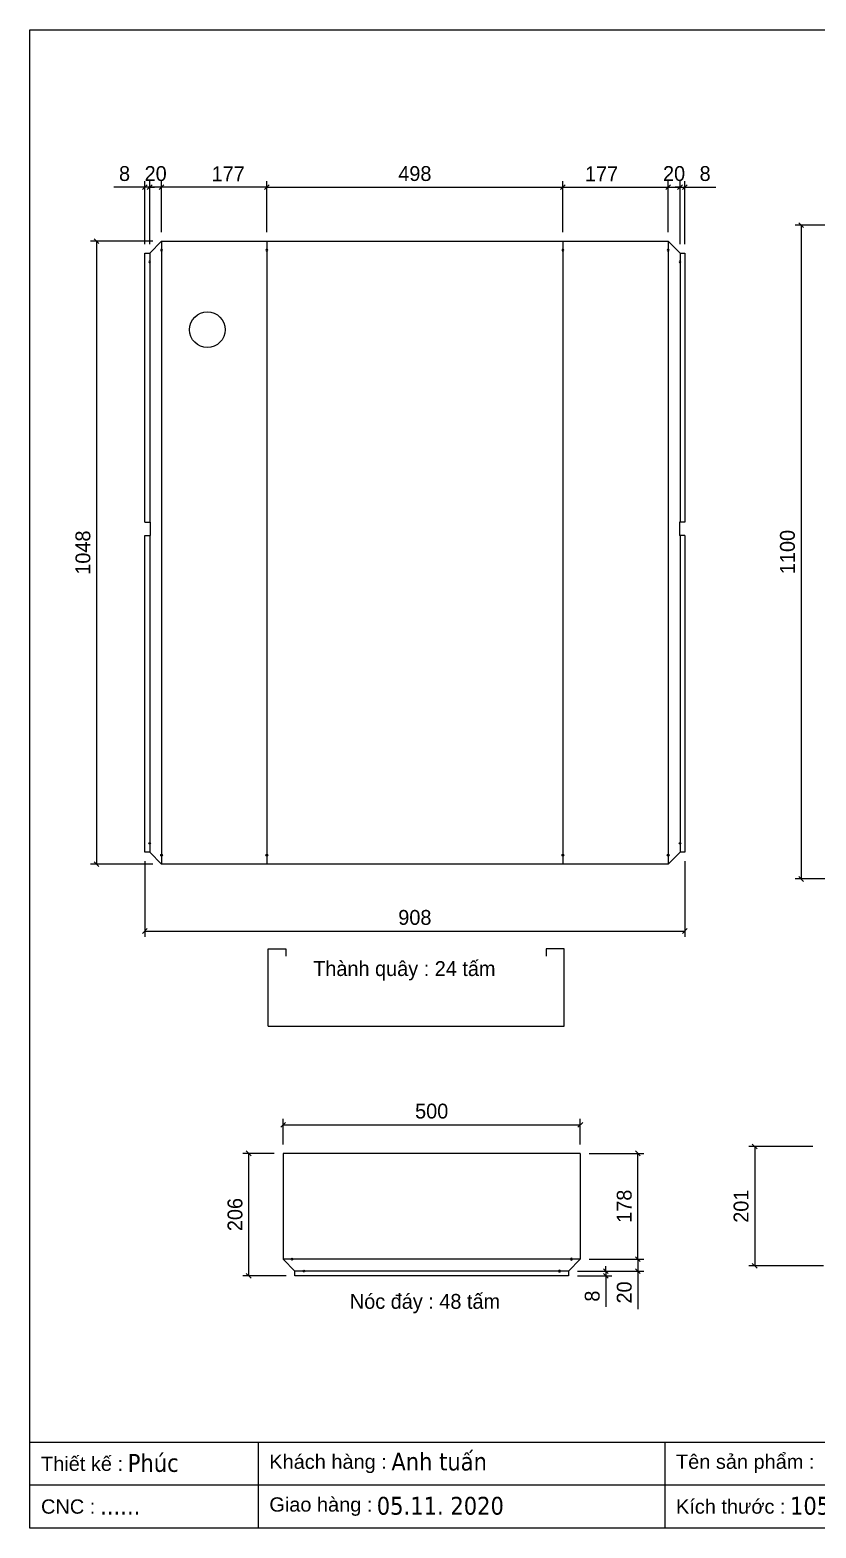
# Model space of a CAD drawing. Header units: millimetres. Extents: x 0 to 3564, y 0 to 2520.
# Drawn here: x 0 to 1322, y 0 to 2520 of the extents above; entities that cross this region are included whole.
import ezdxf
from ezdxf.enums import TextEntityAlignment as Align

# ---------------------------------------------------------------- set-up
doc = ezdxf.new("R2010")
doc.units = ezdxf.units.MM
doc.layers.add('CNC', color=7, linetype='Continuous')
doc.layers.add('DIM', color=253, linetype='Continuous')
doc.styles.add('Arial', font='arial.ttf')
doc.styles.add('Tahoma (Input Text)', font='tahoma.ttf')
doc.dimstyles.new('Dim-25', dxfattribs={"dimtxt": 25, "dimasz": 8, "dimexe": 10, "dimexo": 15, "dimgap": 10, "dimtad": 1, "dimdec": 0, "dimtxsty": 'Standard', "dimblk": 'OBLIQUE', "dimcen": 10, "dimclrd": 5, "dimclre": 5, "dimclrt": 3, "dimazin": 3, "dimtfac": 1, "dimtdec": 0, "dimtmove": 0, "dimatfit": 3, "dimldrblk": 'OBLIQUE', "dimlwd": 9, "dimlwe": 9})

# ---------------------------------------------------------------- blocks, each defined once
blk = doc.blocks.new('*D1')
at = {"color": 0, "linetype": 'ByBlock', "lineweight": -2}
for p, q in [((402.4, 2259.6), (394.4, 2251.6)), ((892.4, 2251.6), (900.4, 2259.6))]:
    blk.add_line(p, q, dxfattribs=at)
at = {"layer": 'Defpoints', "color": 0, "transparency": 16777216}
for p in [(896.4, 2255.6), (398.4, 2164.8), (896.4, 2164.8)]:
    blk.add_point(p, dxfattribs=at)
at = {"layer": 'DIM', "color": 5, "lineweight": 9, "transparency": 16777216}
for p, q in [((398.4, 2179.8), (398.4, 2265.6)), ((398.4, 2255.6), (896.4, 2255.6)), ((896.4, 2179.8), (896.4, 2265.6))]:
    blk.add_line(p, q, dxfattribs=at)
at = {"layer": 'DIM', "color": 3, "transparency": 16777216, "insert": (647.4, 2278.3), "char_height": 25, "attachment_point": 5}
blk.add_mtext('498', dxfattribs=at)
blk = doc.blocks.new('_Oblique')
at = {"color": 0, "linetype": 'ByBlock', "lineweight": -2}
blk.add_line((-0.5, -0.5), (0.5, 0.5), dxfattribs=at)
blk = doc.blocks.new('*D2')
at = {"color": 0, "linetype": 'ByBlock', "lineweight": -2}
for p, q in [((900.4, 2259.6), (892.4, 2251.6)), ((1069.4, 2251.6), (1077.4, 2259.6))]:
    blk.add_line(p, q, dxfattribs=at)
at = {"layer": 'Defpoints', "color": 0, "transparency": 16777216}
for p in [(1073.4, 2255.6), (896.4, 2164.8), (1073.4, 2164.8)]:
    blk.add_point(p, dxfattribs=at)
at = {"layer": 'DIM', "color": 5, "lineweight": 9, "transparency": 16777216}
for p, q in [((896.4, 2179.8), (896.4, 2265.6)), ((896.4, 2255.6), (1073.4, 2255.6)), ((1073.4, 2179.8), (1073.4, 2265.6))]:
    blk.add_line(p, q, dxfattribs=at)
at = {"layer": 'DIM', "color": 3, "transparency": 16777216, "insert": (961.4, 2278.1), "char_height": 25, "attachment_point": 5}
blk.add_mtext('177', dxfattribs=at)
blk = doc.blocks.new('*D3')
at = {"color": 0, "linetype": 'ByBlock', "lineweight": -2}
for p, q in [((1077.4, 2259.6), (1069.4, 2251.6)), ((1089.4, 2251.6), (1097.4, 2259.6))]:
    blk.add_line(p, q, dxfattribs=at)
at = {"layer": 'Defpoints', "color": 0, "transparency": 16777216}
for p in [(1093.4, 2255.6), (1073.4, 2164.8), (1093.4, 2144.8)]:
    blk.add_point(p, dxfattribs=at)
at = {"layer": 'DIM', "color": 5, "lineweight": 9, "transparency": 16777216}
for p, q in [((1073.4, 2179.8), (1073.4, 2265.6)), ((1073.4, 2255.6), (1093.4, 2255.6)), ((1093.4, 2159.8), (1093.4, 2265.6))]:
    blk.add_line(p, q, dxfattribs=at)
at = {"layer": 'DIM', "color": 3, "transparency": 16777216, "insert": (1083.4, 2278.3), "char_height": 25, "attachment_point": 5}
blk.add_mtext('20', dxfattribs=at)
blk = doc.blocks.new('*D4')
at = {"color": 0, "linetype": 'ByBlock', "lineweight": -2}
for p, q in [((1089.4, 2251.6), (1097.4, 2259.6)), ((1105.4, 2259.6), (1097.4, 2251.6))]:
    blk.add_line(p, q, dxfattribs=at)
at = {"layer": 'Defpoints', "color": 0, "transparency": 16777216}
for p in [(1101.4, 2255.6), (1093.4, 2144.8), (1101.4, 2144.8)]:
    blk.add_point(p, dxfattribs=at)
at = {"layer": 'DIM', "color": 5, "lineweight": 9, "transparency": 16777216}
for p, q in [((1093.4, 2255.6), (1085.4, 2255.6)), ((1093.4, 2159.8), (1093.4, 2265.6)), ((1093.4, 2255.6), (1101.4, 2255.6)), ((1101.4, 2159.8), (1101.4, 2265.6)), ((1101.4, 2255.6), (1153.8, 2255.6))]:
    blk.add_line(p, q, dxfattribs=at)
at = {"layer": 'DIM', "color": 3, "transparency": 16777216, "insert": (1135.6, 2278.3), "char_height": 25, "attachment_point": 5}
blk.add_mtext('8', dxfattribs=at)
blk = doc.blocks.new('*D5')
at = {"color": 0, "linetype": 'ByBlock', "lineweight": -2}
for p, q in [((225.4, 2259.6), (217.4, 2251.6)), ((394.4, 2251.6), (402.4, 2259.6))]:
    blk.add_line(p, q, dxfattribs=at)
at = {"layer": 'Defpoints', "color": 0, "transparency": 16777216}
for p in [(221.4, 2255.6), (221.4, 2164.8), (398.4, 2164.8)]:
    blk.add_point(p, dxfattribs=at)
at = {"layer": 'DIM', "color": 5, "lineweight": 9, "transparency": 16777216}
for p, q in [((221.4, 2179.8), (221.4, 2265.6)), ((398.4, 2255.6), (221.4, 2255.6)), ((398.4, 2179.8), (398.4, 2265.6))]:
    blk.add_line(p, q, dxfattribs=at)
at = {"layer": 'DIM', "color": 3, "transparency": 16777216, "insert": (333.4, 2278.1), "char_height": 25, "attachment_point": 5}
blk.add_mtext('177', dxfattribs=at)
blk = doc.blocks.new('*D6')
at = {"color": 0, "linetype": 'ByBlock', "lineweight": -2}
for p, q in [((205.4, 2259.6), (197.4, 2251.6)), ((217.4, 2251.6), (225.4, 2259.6))]:
    blk.add_line(p, q, dxfattribs=at)
at = {"layer": 'Defpoints', "color": 0, "transparency": 16777216}
for p in [(201.4, 2255.6), (201.4, 2144.8), (221.4, 2164.8)]:
    blk.add_point(p, dxfattribs=at)
at = {"layer": 'DIM', "color": 5, "lineweight": 9, "transparency": 16777216}
for p, q in [((201.4, 2159.8), (201.4, 2265.6)), ((221.4, 2255.6), (201.4, 2255.6)), ((221.4, 2179.8), (221.4, 2265.6))]:
    blk.add_line(p, q, dxfattribs=at)
at = {"layer": 'DIM', "color": 3, "transparency": 16777216, "insert": (211.4, 2278.3), "char_height": 25, "attachment_point": 5}
blk.add_mtext('20', dxfattribs=at)
blk = doc.blocks.new('*D7')
at = {"color": 0, "linetype": 'ByBlock', "lineweight": -2}
for p, q in [((189.4, 2251.6), (197.4, 2259.6)), ((205.4, 2259.6), (197.4, 2251.6))]:
    blk.add_line(p, q, dxfattribs=at)
at = {"layer": 'Defpoints', "color": 0, "transparency": 16777216}
for p in [(193.4, 2255.6), (193.4, 2144.8), (201.4, 2144.8)]:
    blk.add_point(p, dxfattribs=at)
at = {"layer": 'DIM', "color": 5, "lineweight": 9, "transparency": 16777216}
for p, q in [((193.4, 2255.6), (140.9, 2255.6)), ((193.4, 2159.8), (193.4, 2265.6)), ((201.4, 2255.6), (193.4, 2255.6)), ((201.4, 2159.8), (201.4, 2265.6)), ((201.4, 2255.6), (209.4, 2255.6))]:
    blk.add_line(p, q, dxfattribs=at)
at = {"layer": 'DIM', "color": 3, "transparency": 16777216, "insert": (159.1, 2278.3), "char_height": 25, "attachment_point": 5}
blk.add_mtext('8', dxfattribs=at)
blk = doc.blocks.new('f3daunguoc')
at = {"layer": 'CNC', "color": 2, "lineweight": -3}
blk.add_circle((0, 0), 1.5, dxfattribs=at)
blk = doc.blocks.new('*D8')
at = {"color": 0, "linetype": 'ByBlock', "lineweight": -2}
for p, q in [((1026.4, 626.3), (1018.4, 634.3)), ((1018.4, 456.3), (1026.4, 448.3))]:
    blk.add_line(p, q, dxfattribs=at)
at = {"layer": 'Defpoints', "color": 0, "transparency": 16777216}
for p in [(925.7, 630.3), (1022.4, 630.3), (925.7, 452.3)]:
    blk.add_point(p, dxfattribs=at)
at = {"layer": 'DIM', "color": 5, "lineweight": 9, "transparency": 16777216}
for p, q in [((940.7, 630.3), (1032.4, 630.3)), ((1022.4, 452.3), (1022.4, 630.3)), ((940.7, 452.3), (1032.4, 452.3))]:
    blk.add_line(p, q, dxfattribs=at)
at = {"layer": 'DIM', "color": 3, "transparency": 16777216, "insert": (999.7, 541.3), "char_height": 25, "attachment_point": 5, "rotation": 90}
blk.add_mtext('178', dxfattribs=at)
blk = doc.blocks.new('*D9')
at = {"color": 0, "linetype": 'ByBlock', "lineweight": -2}
for p, q in [((1026.4, 448.3), (1018.4, 456.3)), ((1018.4, 436.3), (1026.4, 428.3))]:
    blk.add_line(p, q, dxfattribs=at)
at = {"layer": 'Defpoints', "color": 0, "transparency": 16777216}
for p in [(905.7, 432.3), (925.7, 452.3), (1022.4, 432.3)]:
    blk.add_point(p, dxfattribs=at)
at = {"layer": 'DIM', "color": 5, "lineweight": 9, "transparency": 16777216}
for p, q in [((920.7, 432.3), (1032.4, 432.3)), ((940.7, 452.3), (1032.4, 452.3)), ((1022.4, 452.3), (1022.4, 432.3)), ((1022.4, 432.3), (1022.4, 368.2))]:
    blk.add_line(p, q, dxfattribs=at)
at = {"layer": 'DIM', "color": 3, "transparency": 16777216, "insert": (999.7, 396.3), "char_height": 25, "attachment_point": 5, "rotation": 90}
blk.add_mtext('20', dxfattribs=at)
blk = doc.blocks.new('*D10')
at = {"color": 0, "linetype": 'ByBlock', "lineweight": -2}
for p, q in [((964.6, 436.3), (972.6, 428.3)), ((972.6, 420.3), (964.6, 428.3))]:
    blk.add_line(p, q, dxfattribs=at)
at = {"layer": 'Defpoints', "color": 0, "transparency": 16777216}
for p in [(905.7, 432.3), (905.7, 424.3), (968.6, 424.3)]:
    blk.add_point(p, dxfattribs=at)
at = {"layer": 'DIM', "color": 5, "lineweight": 9, "transparency": 16777216}
for p, q in [((920.7, 432.3), (978.6, 432.3)), ((968.6, 432.3), (968.6, 440.3)), ((968.6, 432.3), (968.6, 424.3)), ((920.7, 424.3), (978.6, 424.3)), ((968.6, 424.3), (968.6, 371.9))]:
    blk.add_line(p, q, dxfattribs=at)
at = {"layer": 'DIM', "color": 3, "transparency": 16777216, "insert": (945.8, 390.1), "char_height": 25, "attachment_point": 5, "rotation": 90}
blk.add_mtext('8', dxfattribs=at)
blk = doc.blocks.new('*D11')
at = {"color": 0, "linetype": 'ByBlock', "lineweight": -2}
for p, q in [((429.7, 682.4), (421.7, 674.4)), ((921.7, 674.4), (929.7, 682.4))]:
    blk.add_line(p, q, dxfattribs=at)
at = {"layer": 'Defpoints', "color": 0, "transparency": 16777216}
for p in [(925.7, 678.4), (425.7, 630.3), (925.7, 630.3)]:
    blk.add_point(p, dxfattribs=at)
at = {"layer": 'DIM', "color": 5, "lineweight": 9, "transparency": 16777216}
for p, q in [((425.7, 645.3), (425.7, 688.4)), ((925.7, 645.3), (925.7, 688.4)), ((425.7, 678.4), (925.7, 678.4))]:
    blk.add_line(p, q, dxfattribs=at)
at = {"layer": 'DIM', "color": 3, "transparency": 16777216, "insert": (675.7, 701.2), "char_height": 25, "attachment_point": 5}
blk.add_mtext('500', dxfattribs=at)
blk = doc.blocks.new('*D12')
at = {"color": 0, "linetype": 'ByBlock', "lineweight": -2}
for p, q in [((371.8, 626.3), (363.8, 634.3)), ((363.8, 428.3), (371.8, 420.3))]:
    blk.add_line(p, q, dxfattribs=at)
at = {"layer": 'Defpoints', "color": 0, "transparency": 16777216}
for p in [(425.7, 630.3), (367.8, 424.3), (445.7, 424.3)]:
    blk.add_point(p, dxfattribs=at)
at = {"layer": 'DIM', "color": 5, "lineweight": 9, "transparency": 16777216}
for p, q in [((410.7, 630.3), (357.8, 630.3)), ((367.8, 630.3), (367.8, 424.3)), ((430.7, 424.3), (357.8, 424.3))]:
    blk.add_line(p, q, dxfattribs=at)
at = {"layer": 'DIM', "color": 3, "transparency": 16777216, "insert": (345, 527.3), "char_height": 25, "attachment_point": 5, "rotation": 90}
blk.add_mtext('206', dxfattribs=at)
blk = doc.blocks.new('*D13')
at = {"color": 0, "linetype": 'ByBlock', "lineweight": -2}
for p, q in [((116, 2160.8), (108, 2168.8)), ((108, 1120.8), (116, 1112.8))]:
    blk.add_line(p, q, dxfattribs=at)
at = {"layer": 'Defpoints', "color": 0, "transparency": 16777216}
for p in [(221.4, 2164.8), (112, 1116.8), (221.4, 1116.8)]:
    blk.add_point(p, dxfattribs=at)
at = {"layer": 'DIM', "color": 5, "lineweight": 9, "transparency": 16777216}
for p, q in [((206.4, 2164.8), (102, 2164.8)), ((112, 2164.8), (112, 1116.8)), ((206.4, 1116.8), (102, 1116.8))]:
    blk.add_line(p, q, dxfattribs=at)
at = {"layer": 'DIM', "color": 3, "transparency": 16777216, "insert": (89.2, 1640.8), "char_height": 25, "attachment_point": 5, "rotation": 90}
blk.add_mtext('1048', dxfattribs=at)
blk = doc.blocks.new('*D14')
at = {"color": 0, "linetype": 'ByBlock', "lineweight": -2}
for p, q in [((197.4, 1008.3), (189.4, 1000.3)), ((1097.4, 1000.3), (1105.4, 1008.3))]:
    blk.add_line(p, q, dxfattribs=at)
at = {"layer": 'Defpoints', "color": 0, "transparency": 16777216}
for p in [(193.4, 1136.8), (1101.4, 1136.8), (1101.4, 1004.3)]:
    blk.add_point(p, dxfattribs=at)
at = {"layer": 'DIM', "color": 5, "lineweight": 9, "transparency": 16777216}
for p, q in [((193.4, 1121.8), (193.4, 994.3)), ((1101.4, 1121.8), (1101.4, 994.3)), ((193.4, 1004.3), (1101.4, 1004.3))]:
    blk.add_line(p, q, dxfattribs=at)
at = {"layer": 'DIM', "color": 3, "transparency": 16777216, "insert": (647.4, 1027), "char_height": 25, "attachment_point": 5}
blk.add_mtext('908', dxfattribs=at)
blk = doc.blocks.new('*D16')
at = {"color": 0, "linetype": 'ByBlock', "lineweight": -2}
for p, q in [((1223, 637.9), (1215, 645.9)), ((1215, 444.9), (1223, 436.9))]:
    blk.add_line(p, q, dxfattribs=at)
at = {"layer": 'Defpoints', "color": 0, "transparency": 16777216}
for p in [(1331.9, 641.9), (1219, 440.9), (1349.9, 440.9)]:
    blk.add_point(p, dxfattribs=at)
at = {"layer": 'DIM', "color": 5, "lineweight": 9, "transparency": 16777216}
for p, q in [((1316.9, 641.9), (1209, 641.9)), ((1219, 641.9), (1219, 440.9)), ((1334.9, 440.9), (1209, 440.9))]:
    blk.add_line(p, q, dxfattribs=at)
at = {"layer": 'DIM', "color": 3, "transparency": 16777216, "insert": (1196.2, 541.4), "char_height": 25, "attachment_point": 5, "rotation": 90}
blk.add_mtext('201', dxfattribs=at)
blk = doc.blocks.new('*D21')
at = {"color": 0, "linetype": 'ByBlock', "lineweight": -2}
for p, q in [((1301, 2187.8), (1293, 2195.8)), ((1293, 1095.8), (1301, 1087.8))]:
    blk.add_line(p, q, dxfattribs=at)
at = {"layer": 'Defpoints', "color": 0, "transparency": 16777216}
for p in [(1457, 2191.8), (1297, 1091.8), (1457, 1091.8)]:
    blk.add_point(p, dxfattribs=at)
at = {"layer": 'DIM', "color": 5, "lineweight": 9, "transparency": 16777216}
for p, q in [((1442, 2191.8), (1287, 2191.8)), ((1297, 2191.8), (1297, 1091.8)), ((1442, 1091.8), (1287, 1091.8))]:
    blk.add_line(p, q, dxfattribs=at)
at = {"layer": 'DIM', "color": 3, "transparency": 16777216, "insert": (1274.2, 1641.8), "char_height": 25, "attachment_point": 5, "rotation": 90}
blk.add_mtext('1100', dxfattribs=at)
blk = doc.blocks.new('khungtenAsean2')
at = {"color": 7}
for p, q in [((2970, -1980), (0, -1980)), ((320, -1980), (320, -2100)), ((890, -1980), (890, -2100)), ((2020, -2040), (0, -2040))]:
    blk.add_line(p, q, dxfattribs=at)
blk.add_lwpolyline([(0, 0), (2970, 0), (2970, -2100), (0, -2100)], close=True, dxfattribs=at)
at = {"color": 2, "char_height": 20, "width": 917.634, "attachment_point": 4, "style": 'Arial'}
for s, insert in [('  Tên sản phẩm :', (890, -2010)), ('  Thiết kế :', (0, -2010)), ('  Khách hàng :', (320, -2010)), ('  Giao hàng :', (320, -2070)), ('  CNC :', (0, -2070)), ('  Kích thước :', (890, -2070))]:
    blk.add_mtext(s, dxfattribs=dict(at, insert=insert))
at = {"color": 1, "style": 'Tahoma (Input Text)', "flags": 8}
for tag, p in [('#03', (506.6, -2019.3)), ('#01', (137.1, -2021.3)), ('#05', (1106.6, -2021.3)), ('#07', (1834.7, -2021.3)), ('#09', (2146.7, -2021.3)), ('#02', (98.5, -2081.3)), ('#04', (486.1, -2081.3)), ('#06', (1065.3, -2081.3)), ('#08', (1817.4, -2081.3)), ('#10', (2146.7, -2081.3))]:
    blk.add_attdef(tag, p, '', height=25, dxfattribs=at)
blk.add_attdef('#11', text='', height=25, dxfattribs=at).set_placement((2915, -2067.3), align=Align.CENTER)

msp = doc.modelspace()

# ---------------------------------------------------------------- linework, layer by layer
at = {"color": 7}
for p, q in [((201.4, 2144.8), (221.4, 2164.8)), ((201.4, 2144.8), (201.4, 1691.8)), ((221.4, 2164.8), (221.4, 1116.8)), ((398.4, 2164.8), (398.4, 1116.8)), ((896.4, 2164.8), (896.4, 1116.8)), ((1073.4, 2164.8), (1073.4, 1116.8)), ((1073.4, 2164.8), (1093.4, 2144.8)), ((1093.4, 2144.8), (1093.4, 1691.8)), ((201.4, 1669.8), (201.4, 1136.8)), ((1093.4, 1669.8), (1093.4, 1136.8)), ((201.4, 1136.8), (221.4, 1116.8)), ((1073.4, 1116.8), (1093.4, 1136.8)), ((400.4, 844.1), (400.4, 974.1)), ((400.4, 974.1), (430.4, 974.1)), ((430.4, 974.1), (430.4, 962.1)), ((898.4, 974.1), (868.4, 974.1)), ((868.4, 974.1), (868.4, 962.1)), ((898.4, 844.1), (898.4, 974.1)), ((400.4, 844.1), (898.4, 844.1)), ((925.7, 630.3), (425.7, 630.3)), ((425.7, 630.3), (425.7, 452.3)), ((925.7, 630.3), (925.7, 452.3)), ((925.7, 452.3), (425.7, 452.3)), ((425.7, 452.3), (445.7, 432.3)), ((905.7, 432.3), (445.7, 432.3)), ((445.7, 424.3), (445.7, 432.3)), ((925.7, 452.3), (905.7, 432.3))]:
    msp.add_line(p, q, dxfattribs=at)
at = {"color": 2}
for p, q in [((193.4, 1691.8), (202.4, 1691.8)), ((202.4, 1691.8), (202.4, 1669.8)), ((1101.4, 1691.8), (1092.4, 1691.8)), ((1092.4, 1691.8), (1092.4, 1669.8)), ((193.4, 1669.8), (202.4, 1669.8)), ((1101.4, 1669.8), (1092.4, 1669.8))]:
    msp.add_line(p, q, dxfattribs=at)
at = {"color": 7}
for points in [[(193.4, 1691.8), (193.4, 2144.8), (201.4, 2144.8)], [(221.4, 2164.8), (1073.4, 2164.8)], [(1093.4, 2144.8), (1101.4, 2144.8), (1101.4, 1691.8)], [(201.4, 1136.8), (193.4, 1136.8), (193.4, 1669.8)], [(1101.4, 1669.8), (1101.4, 1136.8), (1093.4, 1136.8)], [(1073.4, 1116.8), (221.4, 1116.8)], [(905.7, 432.3), (905.7, 424.3), (445.7, 424.3)]]:
    msp.add_lwpolyline(points, dxfattribs=at)
at = {"color": 2}
msp.add_circle((298.4, 2015.8), 30, dxfattribs=at)

# ---------------------------------------------------------------- block references
at = {"color": 7}
ref = msp.add_blockref('khungtenAsean2', (0, 2520), dxfattribs=dict(at, xscale=1.199999999997089, yscale=1.199999999997089, zscale=1.199999999997089))
ref.add_attrib('#06', '1050x500x200 (lọt lòng)', (1278.4, 22.5), dxfattribs={"color": 1, "height": 30, "style": 'Tahoma (Input Text)'})
ref.add_attrib('#04', '05.11. 2020', (583.3, 22.5), dxfattribs={"color": 1, "height": 30, "style": 'Tahoma (Input Text)'})
ref.add_attrib('#03', 'Anh tuấn', (607.9, 96.8), dxfattribs={"color": 1, "height": 30, "style": 'Tahoma (Input Text)'})
ref.add_attrib('#02', '......', (118.1, 22.5), dxfattribs={"color": 1, "height": 30, "style": 'Tahoma (Input Text)'})
ref.add_attrib('#01', 'Phúc', (164.5, 94.5), dxfattribs={"color": 1, "height": 30, "style": 'Tahoma (Input Text)'})
at = {"lineweight": -3, "xscale": -1}
for p, rotation in [((221.4, 2149.8), 180), ((398.4, 2149.8), 180), ((896.4, 2149.8), 180), ((1073.4, 2149.8), 180), ((201.4, 2129.8), 180), ((1093.4, 2129.8), 180), ((910.7, 452.3), 90), ((890.7, 432.3), 90)]:
    msp.add_blockref('f3daunguoc', p, dxfattribs=dict(at, rotation=rotation))
at = {"lineweight": -3}
for p in [(201.4, 1151.8), (1093.4, 1151.8), (221.4, 1131.8), (398.4, 1131.8), (896.4, 1131.8), (1073.4, 1131.8)]:
    msp.add_blockref('f3daunguoc', p, dxfattribs=at)
at = {"lineweight": -3, "rotation": 270}
for p in [(440.7, 452.3), (460.7, 432.3)]:
    msp.add_blockref('f3daunguoc', p, dxfattribs=at)

# ---------------------------------------------------------------- texts
at = {"color": 2, "char_height": 25, "width": 775, "attachment_point": 5}
for s, insert in [('Thành quây : 24 tấm', (629.7, 937.3)), ('Nóc đáy : 48 tấm', (664.4, 377.5))]:
    msp.add_mtext(s, dxfattribs=dict(at, insert=insert))

# ---------------------------------------------------------------- dimensions: what is measured, and where the dimension line sits
at = {"layer": 'DIM', "color": 7}
for base, p1, p2, angle, picture, middle in [((193.4, 2255.6), (201.4, 2144.8), (193.4, 2144.8), 180, '*D7', (159.1, 2278.3)), ((1297, 1091.8), (1457, 2191.8), (1457, 1091.8), 90, '*D21', (1274.2, 1641.8)), ((112, 1116.8), (221.4, 2164.8), (221.4, 1116.8), 90, '*D13', (89.2, 1640.8)), ((367.8, 424.3), (425.7, 630.3), (445.7, 424.3), 90, '*D12', (345, 527.3)), ((1022.4, 630.3), (925.7, 452.3), (925.7, 630.3), 90, '*D8', (999.7, 541.3)), ((1219, 440.9), (1331.9, 641.9), (1349.9, 440.9), 90, '*D16', (1196.2, 541.4)), ((1022.4, 432.3), (925.7, 452.3), (905.7, 432.3), 90, '*D9', (999.7, 396.3)), ((968.6, 424.3), (905.7, 432.3), (905.7, 424.3), 90, '*D10', (945.8, 390.1))]:
    dim = msp.add_linear_dim(base=base, p1=p1, p2=p2, angle=angle, dimstyle='Dim-25', dxfattribs=at)
    dim.commit()
    dim.dimension.update_dxf_attribs({"geometry": picture, "text_midpoint": middle})
for base, p1, p2, picture, middle in [((201.4, 2255.6), (221.4, 2164.8), (201.4, 2144.8), '*D6', (211.4, 2255.6)), ((221.4, 2255.6), (398.4, 2164.8), (221.4, 2164.8), '*D5', (333.4, 2255.6))]:
    dim = msp.add_linear_dim(base=base, p1=p1, p2=p2, angle=180, dimstyle='Dim-25', dxfattribs=at)
    dim.commit()
    dim.dimension.update_dxf_attribs({"geometry": picture, "text_midpoint": middle, "dimtype": 160})
for base, p1, p2, picture, middle in [((896.4, 2255.6), (398.4, 2164.8), (896.4, 2164.8), '*D1', (647.4, 2278.3)), ((1101.4, 2255.6), (1093.4, 2144.8), (1101.4, 2144.8), '*D4', (1135.6, 2278.3)), ((1101.4, 1004.3), (193.4, 1136.8), (1101.4, 1136.8), '*D14', (647.4, 1027)), ((925.7, 678.4), (425.7, 630.3), (925.7, 630.3), '*D11', (675.7, 701.2))]:
    dim = msp.add_linear_dim(base=base, p1=p1, p2=p2, dimstyle='Dim-25', dxfattribs=at)
    dim.commit()
    dim.dimension.update_dxf_attribs({"geometry": picture, "text_midpoint": middle})
for base, p1, p2, picture, middle in [((1073.4, 2255.6), (896.4, 2164.8), (1073.4, 2164.8), '*D2', (961.4, 2255.6)), ((1093.4, 2255.6), (1073.4, 2164.8), (1093.4, 2144.8), '*D3', (1083.4, 2255.6))]:
    dim = msp.add_linear_dim(base=base, p1=p1, p2=p2, dimstyle='Dim-25', dxfattribs=at)
    dim.commit()
    dim.dimension.update_dxf_attribs({"geometry": picture, "text_midpoint": middle, "dimtype": 160})

doc.saveas('drawing.dxf')
